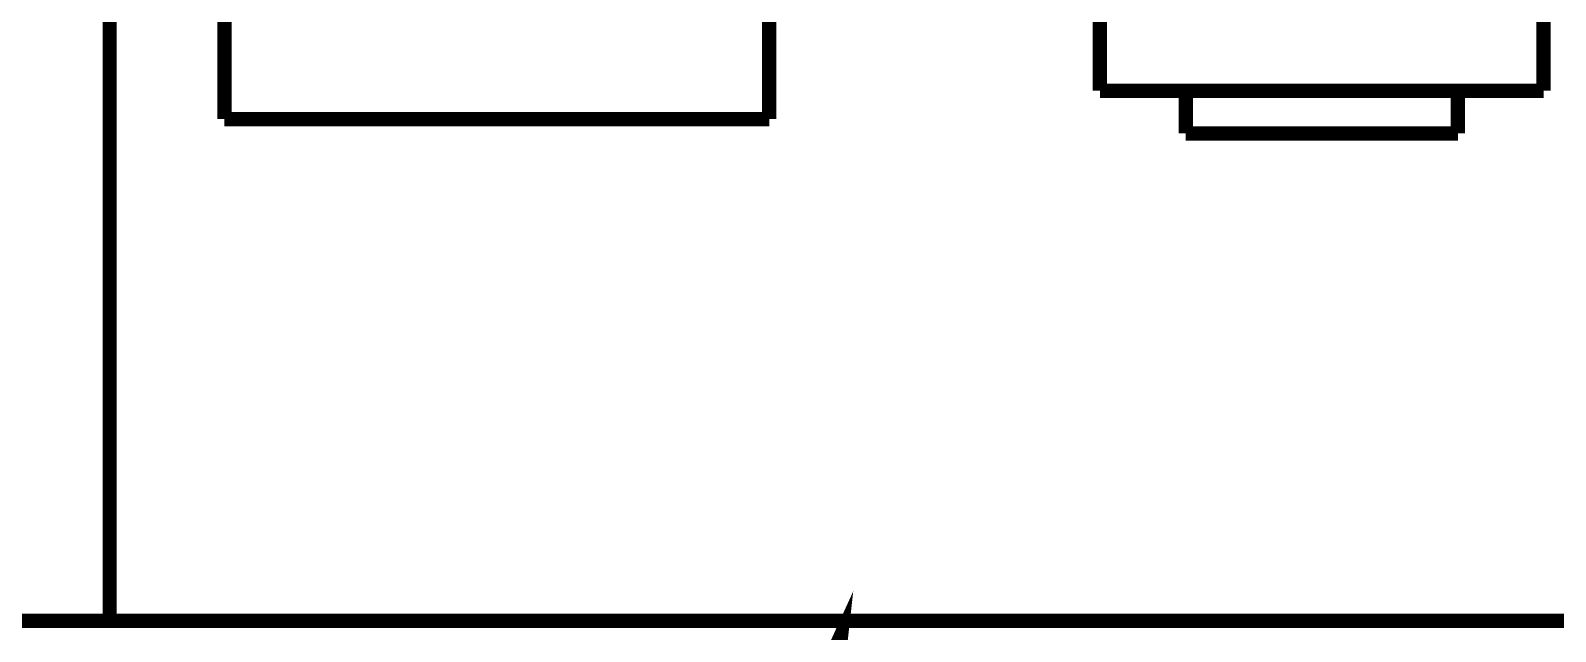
# Model space of a CAD drawing. Header units: metres. Extents: x -593 to 248, y 430 to 1024.
# Drawn here: x -12.604 to -8.096, y 670.324 to 672.102 of the extents above; entities that cross this region are included whole.
import ezdxf

# ---------------------------------------------------------------- set-up
doc = ezdxf.new("R2010")
doc.units = ezdxf.units.M
doc.header["$MEASUREMENT"] = 0
doc.layers.add('C00-00-00-BLACK', color=7, linetype='Continuous')
doc.layers.add('C00-7E-FF', color=150, linetype='Continuous')

msp = doc.modelspace()

# ---------------------------------------------------------------- linework, layer by layer
at = {"layer": 'C00-00-00-BLACK', "const_width": 0.0423}
for points in [[(-12.3696, 681.6734), (-12.3696, 670.3554)], [(-12.0306, 671.8394), (-12.0306, 672.6454)], [(-10.4198, 672.6454), (-10.4198, 671.8394)], [(-9.4426, 671.9234), (-9.4426, 672.6454)], [(-8.131, 672.6454), (-8.131, 671.9234)], [(-8.131, 671.9234), (-9.4426, 671.9234)], [(-9.189, 671.7974), (-9.189, 671.9234)], [(-8.3843, 671.9234), (-8.3843, 671.7974)], [(-10.4198, 671.8394), (-12.0306, 671.8394)], [(-8.3843, 671.7974), (-9.189, 671.7974)], [(-12.9651, 670.3554), (-4.567, 670.3554)]]:
    msp.add_lwpolyline(points, dxfattribs=at)
at = {"layer": 'C00-7E-FF', "const_width": 0.0423}
msp.add_lwpolyline([(-10.8428, 668.9154), (-10.2074, 670.3134), (-10.3771, 668.7884), (-10.8428, 668.9154)], close=True, dxfattribs=at)

doc.saveas('drawing.dxf')
